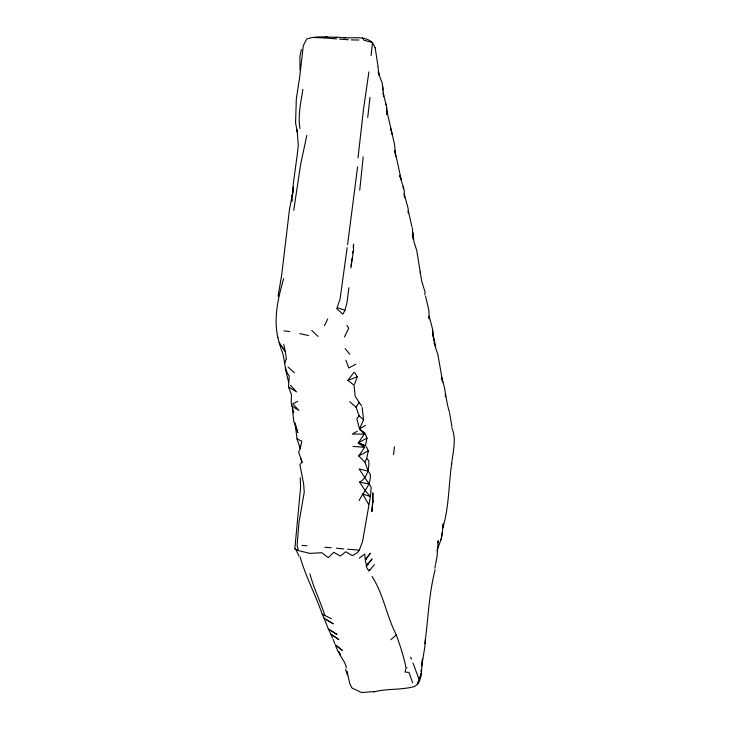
<?xml version="1.0" encoding="UTF-8"?>
<svg xmlns="http://www.w3.org/2000/svg" width="729" height="729" viewBox="0 0 729 729"><rect width="100%" height="100%" fill="white"/><g stroke="black" fill="none" stroke-linecap="round" stroke-linejoin="round"><path stroke-width="1.09" d="M386.789 107.692L386.826 114.571L386.461 105.65L382.953 92.966M445.337 396.895L445.373 393.952M408.149 213.023L408.213 208.776L404.103 193.568M382.725 89.931L382.37 83.698L378.05 71.861M357.994 157.965L363.561 108.894L368.901 71.889M300.257 477.768L300.603 487.227L294.835 548.791L298.425 550.559L309.816 553.393L321.808 552.719L328.269 557.63L333.754 552.336L340.425 556.017L345.737 551.735L352.371 555.635L357.465 552.582L359.26 550.149L362.532 541.693L370.405 496.586L365.393 490.827L359.579 482.179C367.17 477.996 369.311 468.783 368.828 460.71L366.714 458.459L368.309 450.814L366.313 446.695M442.53 531.131L442.986 524.096M441.036 539.752L442.521 531.222L441.318 538.777L436.963 550.641M425.472 638.996L424.843 646.823L421.672 666.206M291.791 201.186L291.955 199.199M367.726 117.506L369.995 97.394M291.819 201.013L292.001 198.899M292.183 196.794L293.477 187.08L292.229 196.994M352.435 253.528L352.626 251.469M293.878 412.833L291.163 402.827L291.518 394.772L288.484 386.971L289.267 376.055C283.226 368.163 285.476 357.857 281.102 349.246M347.159 247.669L340.024 299.318L337.099 307.602L344.945 310.272L347.04 302.38L348.854 287.736M394.416 446.795L393.596 454.55M359.734 190.251L363.224 156.817M357.593 166.877L347.605 244.552M351.105 265.985L351.961 258.686M359.142 500.568C363.27 491.829 371.471 484.885 370.241 474.214L368.154 471.071L364.874 462.058L358.686 455.935L364.673 447.36L358.112 443.022L365.439 445.774L366.997 438.138L364.737 432.816L359.506 428.907L356.827 418.738L359.087 415.812L356.08 407.174L349.71 401.725M353.173 247.277L353.574 244.124L353.447 250.73L350.886 267.889M293.751 210.271L300.558 164.754L306.863 135.23M422.191 661.814L422.592 658.861C420.815 668.019 423.531 680.303 414.783 686.426C401.324 690.272 387.117 688.34 373.631 691.967M424.77 294.844L425.135 292.311L421.708 281.139L416.742 250.512L413.881 241.39L412.887 232.797L413.288 239.349L412.259 227.794M371.125 55.522L372.501 42.601C363.279 34.336 349.856 39.648 338.657 37.161C327.904 37.726 317.133 35.284 306.718 39.011L303.355 45.544L299.774 76.345L296.32 99.08L295.564 123.028L297.35 132.058L297.177 130.509M420.952 671.673L421.28 669.504M278.077 296.293L281.768 274.314L289.459 209.56L292.365 194.679L292.165 196.939L293.304 183.59L297.459 153.063L298.279 145.326L297.086 129.735M424.879 643.425C428.242 618.848 428.88 593.825 435.158 569.677M437.828 542.868L438.184 540.708L437.054 556.418L435.669 563.891M420.196 273.302L420.524 271.489M302.899 89.348C300.877 102.242 297.769 115.537 299.947 128.568M434.849 568.137L435.468 564.948M443.478 524.206L442.749 527.914C449.119 507.174 448.554 485.113 451.67 463.735L451.597 464.355C452.755 452.399 456.837 439.213 451.798 427.786M301.405 49.335L299.883 56.744L300.056 70.23M405.834 668.803L405.042 672.083L408.987 672.393L412.669 682.809M283.663 278.615C278.186 297.587 273.503 317.917 277.813 337.427M420.132 677.086L421.307 673.259L419.448 678.635M284.902 363.024L286.014 359.479M418.328 681.861L417.58 684.012L419.767 678.079M354.558 384.247L357.274 376.793L354.549 372.264M365.439 445.774L358.449 442.703L364.236 434.047L359.506 428.907L363.589 419.74L362.149 407.456M298.699 451.925L300.248 448.563L301.779 441.173L297.022 438.913L295.345 425.299M375.134 47.749L372.501 42.601L363.999 40.25L362.322 37.717M324.46 325.681L327.713 318.965M344.443 336.953L348.754 328.159L346.895 325.453M364.874 462.058L366.714 458.459M344.945 310.272L342.894 314.172L336.57 308.431M356.08 407.174L359.178 402.472L355.214 396.303L354.039 385.222L347.906 380.383L353.829 372.583M365.311 560.072L370.241 553.32L365.311 560.072L366.149 564.228L368.291 564.009L372.072 558.897L366.222 566.032L367.79 569.714L370.013 569.887L374.378 564.702M300.485 457.475L302.079 462.259L299.892 464.646L303.638 483.947L304.23 492.348L298.99 522.365L297.086 545.839L298.425 550.559M368.683 571.263L370.013 569.887M366.222 566.032L368.291 564.009M390.862 639.734L396.239 635.041M359.242 558.177L364.5 554.204M359.506 428.907L365.502 425.353M357.429 431.131L352.344 434.083L364.236 434.047M313.616 37.544L324.341 37.881L326.902 36.45M355.962 364.117L348.79 368.017L345.901 360.263M358.449 442.703L366.997 438.138M358.686 455.935L368.309 450.814M297.687 401.369L292.712 403.738L298.872 410.391L291.673 406.017M347.906 380.383L357.274 376.793M366.432 558.879L365.183 559.061L364.719 554.131M374.797 691.502L361.648 692.55L351.998 688.021L349.802 683.766L347.059 671.172M407.046 667.755L405.962 667.81C403.839 656.61 400.157 645.748 396.357 635.005M334.028 37.507L337.263 37.534M343.733 37.607L345.883 37.635M351.26 39.904L358.887 40.022M347.715 549.238L359.26 550.149M324.87 547.306L331.094 547.716M339.477 39.111L348.353 39.767M302.006 545.383L306.955 545.766M336.57 38.929L324.341 37.881M352.964 446.412L364.673 447.36M336.47 548.181L343.733 548.955M283.918 330.875L289.869 331.549M359.579 482.179L369.084 483.928L371.189 487.491L370.405 496.586L362.577 493.907L368.628 504.331M299.765 333.627L308.458 335.513M368.154 471.071L359.115 468.993L369.084 483.928M300.084 556.856C305.743 576.748 315.593 594.791 322.236 614.228L331.44 618.73M326.647 620.014L333.299 623.833L324.031 618.11L322.236 614.228M288.484 386.971L296.585 391.892L290.415 385.276M330.365 630.257L336.953 634.44L328.305 628.881L324.031 618.11M328.305 628.881L330.793 634.102L338.812 639.57L332.269 635.114M335.978 645.375L342.411 650.459L335.276 644.764L337.099 649.503M359.087 415.812L363.589 419.74M288.073 367.07L294.398 372.765M311.757 330.456L318.035 336.424M294.835 548.791L296.147 550.103L299.036 556.181M345.172 348.59L349.783 354.258M279.389 343.25L285.285 351.478L286.415 359.023M359.178 402.472L361.657 405.998M337.381 650.168L340.315 655.171L339.705 652.993M402.909 186.925L404.285 190.952L404.549 197.714L404.221 194.607M372.063 576.439C383.572 594.39 386.543 616.06 396.321 634.932M385.441 103.636L386.461 105.65M330.793 634.102L332.497 637.911M410.646 657.184L411.521 659.207M333.117 639.397L334.83 643.725M429.153 316.195L432.343 328.269L433.928 340.808L432.935 334.684L435.678 346.375M433.946 342.685L437.883 354.567L442.694 382.023L441.364 377.248C445.838 388.329 445.701 400.44 449.337 411.767M419.667 680.932L412.969 662.989M399.72 175.616L403.912 188.765M399.82 175.762L401.196 179.616L394.899 150.73L395.656 156.152L394.571 144.561L386.762 110.498M298.817 452.6L302.079 462.259M309.943 573.841C313.588 588.139 320.341 601.133 324.751 615.139M345.555 669.322L347.332 674.89M280.902 348.298L279.271 342.994L285.285 351.478L283.772 344.343M294.917 422.711L297.833 432.643L293.769 421.28L292.347 408.668M277.713 337.126L279.207 342.794M390.562 128.186L392.193 134.655M383.199 94.159L383.746 96.337L382.816 86.386M285.194 367.872L288.611 382.315M339.113 651.608C340.179 657.549 345.737 661.759 346.302 667.983M411.894 226.719L408.304 210.708M425.545 296.083L428.898 310.527L429.226 318.81L428.989 316.987M299.637 445.647L300.248 448.563L297.022 438.913M451.944 426.665L449.556 412.705M375.198 47.832L377.959 66.102M378.998 73.41L379.344 75.424M378.005 66.576L379.053 75.187M432.671 329.854L432.944 334.383M372.829 492.977L372.82 501.844L372.829 492.977M372.838 501.105L371.872 511.521L372.838 501.105"/></g></svg>
